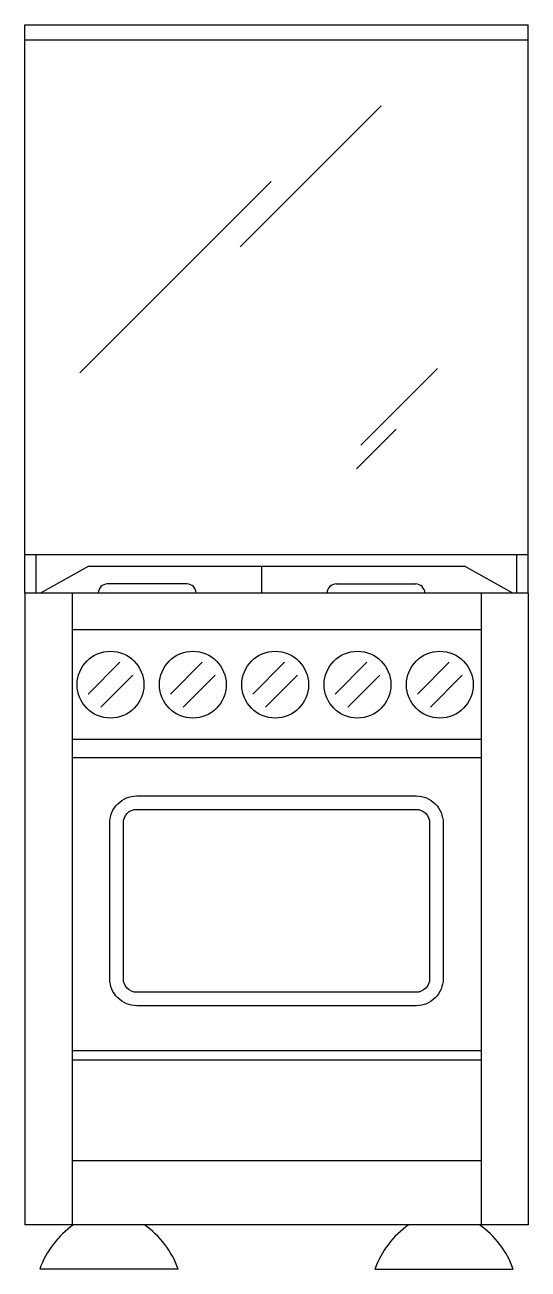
# Model space of a CAD drawing. Header units: millimetres. Extents: x -3017.66 to -3017.11, y 2895.43 to 2896.79.
import ezdxf

# ---------------------------------------------------------------- set-up
doc = ezdxf.new("R2010")
doc.units = ezdxf.units.MM
doc.header["$LTSCALE"] = 10
doc.layers.add('cozinha_fogões', color=2, linetype='Continuous')

msp = doc.modelspace()

# ---------------------------------------------------------------- linework, layer by layer
at = {"layer": 'cozinha_fogões', "color": 1}
for p, q in [((-3017.6626, 2896.1644), (-3017.6626, 2896.7851)), ((-3017.6626, 2896.7851), (-3017.1126, 2896.7851)), ((-3017.1126, 2896.1644), (-3017.1126, 2896.7851)), ((-3017.6626, 2896.7688), (-3017.1126, 2896.7688)), ((-3017.4273, 2896.5428), (-3017.2733, 2896.6968)), ((-3017.6024, 2896.4052), (-3017.3935, 2896.614)), ((-3017.2955, 2896.3259), (-3017.2115, 2896.4099)), ((-3017.3002, 2896.3002), (-3017.257, 2896.3434)), ((-3017.6458, 2896.1644), (-3017.5932, 2896.1938)), ((-3017.5932, 2896.1938), (-3017.1821, 2896.1938)), ((-3017.404, 2896.1938), (-3017.404, 2896.1644)), ((-3017.1294, 2896.1644), (-3017.1821, 2896.1938)), ((-3017.4855, 2896.1744), (-3017.5724, 2896.1744)), ((-3017.3224, 2896.1744), (-3017.2355, 2896.1744)), ((-3017.5588, 2896.0889), (-3017.5936, 2896.0541)), ((-3017.4688, 2896.0889), (-3017.5036, 2896.0541)), ((-3017.3788, 2896.0889), (-3017.4136, 2896.0541)), ((-3017.2888, 2896.0889), (-3017.3236, 2896.0541)), ((-3017.1988, 2896.0889), (-3017.2336, 2896.0541)), ((-3017.5447, 2896.0748), (-3017.5795, 2896.04)), ((-3017.4547, 2896.0748), (-3017.4895, 2896.04)), ((-3017.3647, 2896.0748), (-3017.3995, 2896.04)), ((-3017.2747, 2896.0748), (-3017.3095, 2896.04)), ((-3017.1847, 2896.0748), (-3017.2195, 2896.04)), ((-3017.1641, 2895.6644), (-3017.6111, 2895.6644)), ((-3017.1641, 2895.6544), (-3017.6111, 2895.6544))]:
    msp.add_line(p, q, dxfattribs=at)
at = {"layer": 'cozinha_fogões'}
for p, q in [((-3017.6626, 2896.2067), (-3017.1126, 2896.2067)), ((-3017.6502, 2896.1644), (-3017.6502, 2896.2067)), ((-3017.1251, 2896.1644), (-3017.1251, 2896.2067)), ((-3017.1126, 2896.1644), (-3017.6626, 2896.1644)), ((-3017.6626, 2896.1644), (-3017.6626, 2895.4744)), ((-3017.6111, 2896.1644), (-3017.6111, 2895.4744)), ((-3017.1641, 2896.1644), (-3017.1641, 2895.4744)), ((-3017.1126, 2896.1644), (-3017.1126, 2895.4744)), ((-3017.1641, 2896.1244), (-3017.6111, 2896.1244)), ((-3017.1641, 2896.0044), (-3017.6111, 2896.0044)), ((-3017.1641, 2895.9844), (-3017.6111, 2895.9844)), ((-3017.1641, 2895.5444), (-3017.6111, 2895.5444)), ((-3017.1126, 2895.4744), (-3017.6626, 2895.4744)), ((-3017.4951, 2895.426), (-3017.6464, 2895.426)), ((-3017.2801, 2895.426), (-3017.1289, 2895.426))]:
    msp.add_line(p, q, dxfattribs=at)
at = {"layer": 'cozinha_fogões', "color": 1}
for points in [[(-3017.235, 2895.7137), (-3017.5403, 2895.7137, -0.414214), (-3017.5698, 2895.7432), (-3017.5698, 2895.9134, -0.414214), (-3017.5403, 2895.9429), (-3017.235, 2895.9429, -0.414214), (-3017.2055, 2895.9134), (-3017.2055, 2895.7432, -0.414214)], [(-3017.235, 2895.7284), (-3017.5403, 2895.7284, -0.414214), (-3017.555, 2895.7432), (-3017.555, 2895.9134, -0.414214), (-3017.5403, 2895.9282), (-3017.235, 2895.9282, -0.414214), (-3017.2203, 2895.9134), (-3017.2203, 2895.7432, -0.414214)]]:
    msp.add_lwpolyline(points, format="xyb", close=True, dxfattribs=at)
for centre in [(-3017.5691, 2896.0644), (-3017.4791, 2896.0644), (-3017.3891, 2896.0644), (-3017.2991, 2896.0644), (-3017.2091, 2896.0644)]:
    msp.add_circle(centre, 0.0365, dxfattribs=at)
for centre, start, end in [((-3017.5724, 2896.1644), 90, 180), ((-3017.4855, 2896.1644), 0, 90), ((-3017.3224, 2896.1644), 90, 180), ((-3017.2355, 2896.1644), 0, 90)]:
    msp.add_arc(centre, 0.01, start, end, dxfattribs=at)
at = {"layer": 'cozinha_fogões'}
for centre, start, end in [((-3017.5512, 2895.3917), 125.1516, 160.1952), ((-3017.5903, 2895.3917), 19.8048, 54.8484), ((-3017.1849, 2895.3917), 125.1516, 160.1952), ((-3017.2241, 2895.3917), 19.8048, 54.8484)]:
    msp.add_arc(centre, 0.1012, start, end, dxfattribs=at)

doc.saveas('drawing.dxf')
